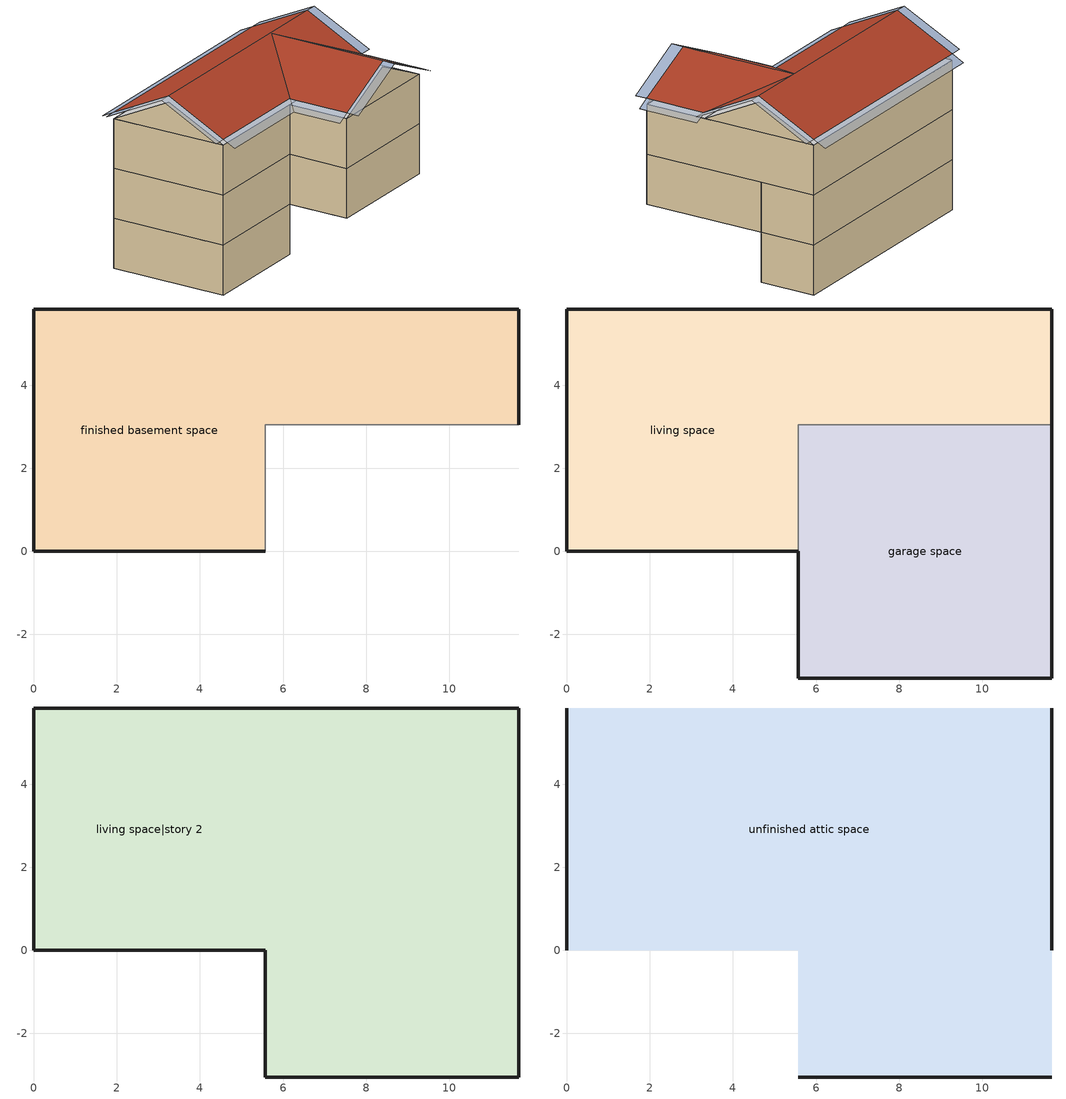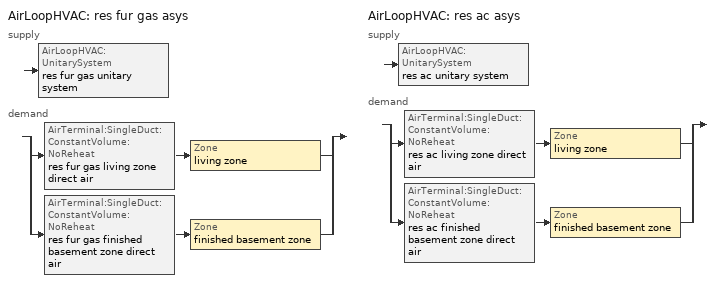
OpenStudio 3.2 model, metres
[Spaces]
finished basement space
 floor foundation: 0,0 0,5.84 11.67,5.84 11.67,3.05 5.58,3.05 5.58,0 z-2.44
 wall foundation: 11.67,3.05 11.67,5.84 0,5.84 0,0 5.58,0 z-2.44:0
 wall adiabatic: 5.58,0 5.58,3.05 11.67,3.05 z-2.44:0
garage space
 floor foundation: 5.58,-3.05 5.58,3.05 11.67,3.05 11.67,-3.05 z0
 wall outside: 5.58,0 5.58,-3.05 11.67,-3.05 11.67,3.05 z0:2.44
 wall to living space: 11.67,3.05 5.58,3.05 5.58,0 z0:2.44
living space
 floor to finished basement space: 0,0 0,5.84 11.67,5.84 11.67,3.05 5.58,3.05 5.58,0 z0
 wall outside: 11.67,3.05 11.67,5.84 0,5.84 0,0 5.58,0 z0:2.44
living space|story 2
 floor to garage space: 11.67,3.05 11.67,-3.05 5.58,-3.05 5.58,3.05 z2.44
 floor to living space: 11.67,5.84 11.67,3.05 5.58,3.05 5.58,0 0,0 0,5.84 z2.44
 wall outside: 0,5.84 0,0 5.58,0 5.58,-3.05 11.67,-3.05 11.67,5.84 0,5.84 z2.44:4.88
unfinished attic space
 floor to living space|story 2: 11.67,5.84 11.67,0 0,0 0,5.84 z4.88; 5.58,-3.05 5.58,0 11.67,0 11.67,-3.05 z4.88
 wall outside: 0,2.92,6.34 0,5.84,4.88 0,0,4.88; 11.67,2.92,6.34 11.67,0,4.88 11.67,5.84,4.88; 5.58,-3.05,4.88 11.67,-3.05,4.88 8.62,-3.05,6.33
 roof outside: 0,2.92,6.64 11.67,2.92,6.64 11.67,5.84,5.18 0,5.84,5.18; 5.58,0,5.17 5.58,-3.05,5.17 8.62,-3.05,6.62 8.62,2.9,6.62; 11.67,0,5.17 8.62,2.9,6.62 8.62,-3.05,6.62 11.67,-3.05,5.17; 0,2.92,6.64 0,0,5.18 5.58,0,5.18 8.62,2.9,6.63 11.67,0,5.18 11.67,2.92,6.64
shading: -0.61,2.92,6.64 -0.61,0,5.18 0,0,5.18 0,2.92,6.64; 0,-0.61,4.88 5.58,-0.61,4.88 5.58,0,5.18 0,0,5.18; 12.28,0,5.18 12.28,2.92,6.64 11.67,2.92,6.64 11.67,0,5.18; 4.97,0,4.88 4.97,-3.05,4.88 5.58,-3.05,5.17 5.58,0,5.17; 5.58,-3.66,5.17 8.62,-3.66,6.62 8.62,-3.05,6.62 5.58,-3.05,5.17; 12.28,-3.05,4.88 12.28,0,4.88 11.67,0,5.17 11.67,-3.05,5.17; 8.62,-3.66,6.62 11.67,-3.66,5.17 11.67,-3.05,5.17 8.62,-3.05,6.62; -0.61,5.84,5.18 -0.61,2.92,6.64 0,2.92,6.64 0,5.84,5.18; 12.28,2.92,6.64 12.28,5.84,5.18 11.67,5.84,5.18 11.67,2.92,6.64; 11.67,6.45,4.88 0,6.45,4.88 0,5.84,5.18 11.67,5.84,5.18
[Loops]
AirLoopHVAC 'res fur gas asys'
 supply: AirLoopHVAC:UnitarySystem 'res fur gas unitary system'
 demand: split
  | AirTerminal:SingleDuct:ConstantVolume:NoReheat 'res fur gas living zone direct air' > Zone 'living zone'
  | AirTerminal:SingleDuct:ConstantVolume:NoReheat 'res fur gas finished basement zone direct air' > Zone 'finished basement zone'
AirLoopHVAC 'res ac asys'
 supply: AirLoopHVAC:UnitarySystem 'res ac unitary system'
 demand: split
  | AirTerminal:SingleDuct:ConstantVolume:NoReheat 'res ac living zone direct air' > Zone 'living zone'
  | AirTerminal:SingleDuct:ConstantVolume:NoReheat 'res ac finished basement zone direct air' > Zone 'finished basement zone'
[Site]
Denver Intl Ap_CO_USA: Latitude {deg}=39.83; Longitude {deg}=-104.65; Time Zone {hr}=-7; Elevation {m}=1650
[ClimateZones]
Climate Zone Institution Name 1=Building America; Climate Zone Document Year 1=0; Climate Zone Value 1=Cold
[Site:WaterMainsTemperature]
Calculation Method=Correlation; Annual Average Outdoor Air Temperature {C}=10.8753; Maximum Difference In Monthly Average Outdoor Air Temperatures {deltaC}=23.1524
[Site:GroundTemperature:Deep]
10.8753, 10.8753, 10.8753, 10.8753, 10.8753, 10.8753, 10.8753, 10.8753, 10.8753, 10.8753, 10.8753, 10.8753
[Building]
Building 1: North Axis {deg}=0; Standards Number of Stories=3; Standards Number of Above Ground Stories=2; Standards Building Type=singlefamilydetached; Standards Number of Living Units=1
[ThermalZone] Use Ideal Air Loads=No
Name | Thermostat
living zone | living zone temperature setpoint
garage zone; unfinished attic zone
finished basement zone | finished basement zone temperature setpoint
[Sizing:Zone] Zone Cooling Design Supply Air Temperature Input Method=SupplyAirTemperature; Zone Cooling Design Supply Air Temperature {C}=14; Zone Cooling Design Supply Air Temperature Difference {deltaC}=11.11; Zone Heating Design Supply Air Temperature Input Method=SupplyAirTemperature; Zone Heating Design Supply Air Temperature {C}=40; Zone Heating Design Supply Air Temperature Difference {deltaC}=11.11; Zone Cooling Design Supply Air Humidity Ratio {kg-H2O/kg-air}=0.0085; Zone Heating Design Supply Air Humidity Ratio {kg-H2O/kg-air}=0.008; Cooling Design Air Flow Method=DesignDay; Heating Design Air Flow Method=DesignDay; Account for Dedicated Outdoor Air System=No; Dedicated Outdoor Air System Control Strategy=NeutralSupplyAir; Dedicated Outdoor Air Low Setpoint Temperature for Design {C}=autosize; Dedicated Outdoor Air High Setpoint Temperature for Design {C}=autosize
living zone; garage zone; unfinished attic zone; finished basement zone
[Zone equipment]
living zone: res fur gas living zone direct air, res ac living zone direct air
finished basement zone: res fur gas finished basement zone direct air, res ac finished basement zone direct air
[Space]
Name | Space Type | Thermal Zone | Building Unit
garage space | Space Type 1 | garage zone
living space; living space|story 2 | Space Type 2 | living zone | unit 1
unfinished attic space | Space Type 3 | unfinished attic zone
finished basement space | Space Type 4 | finished basement zone | unit 1
[SpaceType]
Name | Standards Space Type
Space Type 1 | garage
Space Type 2 | living
Space Type 3 | unfinished attic
Space Type 4 | finished basement
[BuildingUnit]
unit 1: Building Unit Type=Residential
[External:File]
8760.csv: File=8760.csv
[People:Definition] Number of People Calculation Method=People; Fraction Radiant=0.319734; Sensible Heat Fraction=0.573; Carbon Dioxide Generation Rate {m3/s-W}=0; Enable ASHRAE 55 Comfort Warnings=No; Mean Radiant Temperature Calculation Type=ZoneAveraged
Name | Number of People {people}
res occupants|living space; res occupants|finished basement space | 0.704
res occupants|living space|story 2 | 1.232
[People] Number of People Schedule=occupants; Activity Level Schedule=res occupants activity schedule; Multiplier=1
Name | People Definition | Space or SpaceType
res occupants|living space | res occupants|living space | living space
res occupants|living space|story 2 | res occupants|living space|story 2 | living space|story 2
res occupants|finished basement space | res occupants|finished basement space | finished basement space
[Coil:Heating:Gas]
res fur gas heating coil: Availability Schedule=Always On Discrete; Gas Burner Efficiency=0.78; Nominal Capacity {W}=AutoSize; Parasitic Electric Load {W}=76; Parasitic Gas Load {W}=0; Fuel Type=NaturalGas
[Fan:OnOff] Availability Schedule=Always On Discrete; Fan Total Efficiency=0.75; Maximum Flow Rate {m3/s}=autosize; Motor Efficiency=1; Motor In Airstream Fraction=1
Name | Pressure Rise {Pa} | Fan Power Ratio Function of Speed Ratio Curve | Fan Efficiency Ratio Function of Speed Ratio Curve
res fur gas htg supply fan | 794.58 | Fan On Off Power Curve | Fan On Off Efficiency Curve
res ac clg supply fan | 476.748 | res ac fan power curve | res ac fan eff curve
[AirLoopHVAC:UnitarySystem] Control Type=Load; Controlling Zone or Thermostat Location=living zone; Dehumidification Control Type=None; Availability Schedule=Always On Discrete; Fan Placement=BlowThrough; Supply Air Fan Operating Mode Schedule=Always Off Discrete; DX Heating Coil Sizing Ratio=1; Use DOAS DX Cooling Coil=No; DOAS DX Cooling Coil Leaving Minimum Air Temperature {C}=2; Latent Load Control=SensibleOnlyLoadControl; Supply Air Flow Rate When No Cooling or Heating is Required {m3/s}=0; Maximum Supply Air Temperature {C}=48.8889; Maximum Outdoor Dry-Bulb Temperature for Supplemental Heater Operation {C}=21; Maximum Cycling Rate {cycles/hr}=2.5; Heat Pump Time Constant {s}=60; Fraction of On-Cycle Power Use=0.01; Heat Pump Fan Delay Time {s}=60; Ancilliary On-Cycle Electric Power {W}=0; Ancilliary Off-Cycle Electric Power {W}=0
Name | Supply Fan | Heating Coil | Supply Air Flow Rate During Cooling Operation {m3/s} | Supply Air Flow Rate During Heating Operation {m3/s} | Cooling Coil | Design Specification Multispeed Object
res fur gas unitary system | res fur gas htg supply fan | res fur gas heating coil | 0 | Autosize
res ac unitary system | res ac clg supply fan |  | Autosize | 0 | res ac cooling coil | Unitary System Performance Multispeed 1
[AirLoopHVAC] Availability Schedule=Always On Discrete; Design Supply Air Flow Rate {m3/s}=autosize; Design Return Air Flow Fraction of Supply Air Flow=1
res fur gas asys; res ac asys
[Sizing:System] Type of Load to Size On=Sensible; Design Outdoor Air Flow Rate {m3/s}=Autosize; Central Heating Maximum System Air Flow Ratio=0.3; Preheat Design Temperature {C}=7; Preheat Design Humidity Ratio {kg-H2O/kg-Air}=0.008; Precool Design Temperature {C}=12.8; Precool Design Humidity Ratio {kg-H2O/kg-Air}=0.008; Central Cooling Design Supply Air Temperature {C}=12.8; Central Heating Design Supply Air Temperature {C}=16.7; Sizing Option=NonCoincident; 100% Outdoor Air in Cooling=Yes; 100% Outdoor Air in Heating=Yes; Central Cooling Design Supply Air Humidity Ratio {kg-H2O/kg-Air}=0.0085; Central Heating Design Supply Air Humidity Ratio {kg-H2O/kg-Air}=0.008; Cooling Design Air Flow Method=DesignDay; Cooling Design Air Flow Rate {m3/s}=0; Heating Design Air Flow Method=DesignDay; Heating Design Air Flow Rate {m3/s}=0; System Outdoor Air Method=ZoneSum; Zone Maximum Outdoor Air Fraction=1; Cooling Supply Air Flow Rate Per Floor Area {m3/s-m2}=0.00996765; Cooling Fraction of Autosized Cooling Supply Air Flow Rate=1; Cooling Supply Air Flow Rate Per Unit Cooling Capacity {m3/s-W}=3.94755e-05; Heating Supply Air Flow Rate Per Floor Area {m3/s-m2}=0.00996765; Heating Fraction of Autosized Heating Supply Air Flow Rate=1; Heating Fraction of Autosized Cooling Supply Air Flow Rate=1; Heating Supply Air Flow Rate Per Unit Heating Capacity {m3/s-W}=3.15882e-05; Cooling Design Capacity Method=CoolingDesignCapacity; Cooling Design Capacity {W}=autosize; Cooling Design Capacity Per Floor Area {W/m2}=234.7; Fraction of Autosized Cooling Design Capacity=1; Heating Design Capacity Method=HeatingDesignCapacity; Heating Design Capacity {W}=autosize; Heating Design Capacity Per Floor Area {W/m2}=157; Fraction of Autosized Heating Design Capacity=1; Central Cooling Capacity Control Method=OnOff
res fur gas asys; res ac asys
[AirTerminal:SingleDuct:ConstantVolume:NoReheat] Availability Schedule=Always On Discrete; Maximum Air Flow Rate {m3/s}=AutoSize
res fur gas living zone direct air; res fur gas finished basement zone direct air; res ac living zone direct air; res ac finished basement zone direct air
[Coil:Cooling:DX:MultiSpeed:StageData] Gross Rated Total Cooling Capacity {W}=autosize; Rated Air Flow Rate {m3/s}=autosize; Rated Evaporator Fan Power Per Volume Flow Rate {W/(m3/s)}=773.3; Nominal Time for Condensate Removal to Begin {s}=1000; Ratio of Initial Moisture Evaporation Rate and Steady State Latent Capacity=1.5; Maximum Cycling Rate {cycles/hr}=3; Latent Capacity Time Constant {s}=45; Rated Waste Heat Fraction of Power Input=0.2; Waste Heat Function of Temperature Curve=ConstantBiquadratic; Evaporative Condenser Effectiveness=0.9; Evaporative Condenser Air Flow Rate {m3/s}=autosize; Rated Evaporative Condenser Pump Power Consumption {W}=autosize
Name | Gross Rated Sensible Heat Ratio | Gross Rated Cooling COP {W/W} | Total Cooling Capacity Function of Temperature Curve | Total Cooling Capacity Function of Flow Fraction Curve | Energy Input Ratio Function of Temperature Curve | Energy Input Ratio Function of Flow Fraction Curve | Part Load Fraction Correlation Curve
Coil Cooling DX Multi Speed Stage Data 1 | 0.714817 | 4.29544 | Cool-Cap-fT1 | Cool-Cap-fFF1 | Cool-EIR-fT1 | Cool-EIR-fFF1 | Cool-PLF-fPLR1
Coil Cooling DX Multi Speed Stage Data 2 | 0.733765 | 3.92357 | Cool-Cap-fT2 | Cool-Cap-fFF2 | Cool-EIR-fT2 | Cool-EIR-fFF2 | Cool-PLF-fPLR2
[Coil:Cooling:DX:MultiSpeed]
res ac cooling coil: Condenser Type=AirCooled; Minimum Outdoor Dry-Bulb Temperature for Compressor Operation {C}=-25; Apply Part Load Fraction to Speeds Greater than 1=No; Apply Latent Degradation to Speeds Greater than 1=No; Crankcase Heater Capacity {W}=0; Maximum Outdoor Dry-Bulb Temperature for Crankcase Heater Operation {C}=12.7778; Basin Heater Capacity {W/K}=0; Basin Heater Setpoint Temperature {C}=2; Fuel Type=Electricity; Stage 1=Coil Cooling DX Multi Speed Stage Data 1; Stage 2=Coil Cooling DX Multi Speed Stage Data 2
[UnitarySystemPerformance:Multispeed]
Unitary System Performance Multispeed 1: Single Mode Operation=No; Heating Speed Supply Air Flow Ratio 1=autosize; Cooling Speed Supply Air Flow Ratio 1=0.86; Heating Speed Supply Air Flow Ratio 2=autosize; Cooling Speed Supply Air Flow Ratio 2=1
[ThermostatSetpoint:DualSetpoint] Heating Setpoint Temperature Schedule=res heating setpoint; Cooling Setpoint Temperature Schedule=res cooling setpoint
finished basement zone temperature setpoint; living zone temperature setpoint
[Schedule:File]
occupants: External File=8760.csv; Column Number=1; Rows to Skip at Top=1; Number of Hours of Data=8760; Minutes per Item=60
[Schedule:Constant]
Name | Value
res occupants activity schedule | 112.539
Always On Discrete | 1
Always Off Discrete | 0
[Curve:Exponent]
Name | Coefficient1 Constant | Coefficient2 Constant | Coefficient3 Constant | Minimum Value of x | Maximum Value of x
Fan On Off Power Curve | 1 | 0 | 0 | 0 | 1
res ac fan power curve | 0 | 1 | 3 | -100 | 100
[Curve:Cubic] Coefficient3 x**2=0; Coefficient4 x**3=0; Minimum Value of x=0; Maximum Value of x=1
Name | Coefficient1 Constant | Coefficient2 x | Minimum Curve Output | Maximum Curve Output
Fan On Off Efficiency Curve | 1 | 0
res ac fan eff curve | 0 | 1 | 0.01 | 1
[Curve:Biquadratic]
Name | Coefficient1 Constant | Coefficient2 x | Coefficient3 x**2 | Coefficient4 y | Coefficient5 y**2 | Coefficient6 x*y | Minimum Value of x | Maximum Value of x | Minimum Value of y | Maximum Value of y
ConstantBiquadratic | 1 | 0 | 0 | 0 | 0 | 0 | -100 | 100 | -100 | 100
Cool-Cap-fT1 | 1.66458 | -0.0803906 | 0.00330253 | 0.00123875 | -3.08772e-05 | -0.000523772 | 13.88 | 23.88 | 18.33 | 51.66
Cool-EIR-fT1 | -0.427376 | 0.141906 | -0.00412373 | -0.0140625 | 0.000831099 | -0.000432666 | 13.88 | 23.88 | 18.33 | 51.66
Cool-Cap-fT2 | 1.36788 | -0.0625665 | 0.00279689 | 0.00504097 | -6.804e-05 | -0.000454203 | 13.88 | 23.88 | 18.33 | 51.66
Cool-EIR-fT2 | 0.0423235 | 0.07892 | -0.00237605 | -0.00303591 | 0.000534921 | -0.000323028 | 13.88 | 23.88 | 18.33 | 51.66
[Curve:Quadratic] Minimum Value of x=0
Name | Coefficient1 Constant | Coefficient2 x | Coefficient3 x**2 | Maximum Value of x | Minimum Curve Output | Maximum Curve Output
Cool-PLF-fPLR1; Cool-PLF-fPLR2 | 0.89 | 0.11 | 0 | 1 | 0.7 | 1
Cool-Cap-fFF1 | 0.65673 | 0.516471 | -0.172887 | 2 | 0 | 2
Cool-EIR-fFF1 | 1.56295 | -0.79186 | 0.230031 | 2 | 0 | 2
Cool-Cap-fFF2 | 0.690335 | 0.464384 | -0.154508 | 2 | 0 | 2
Cool-EIR-fFF2 | 1.31565 | -0.482467 | 0.166239 | 2 | 0 | 2
[Schedule:Ruleset]
Name | Default Day Schedule | Summer Design Day Schedule | Winter Design Day Schedule
res heating setpoint | Schedule Day 5 | res heating setpoint summer design | res heating setpoint winter design
res cooling setpoint | Schedule Day 6 | res cooling setpoint summer design | res cooling setpoint winter design
[Schedule:Day]
Schedule Day 5; Schedule Day 6: 24, 0, 0
res heating setpoint allday1; res heating setpoint allday2; res heating setpoint allday3; res heating setpoint allday4; res heating setpoint allday5; res heating setpoint allday6; res heating setpoint allday7; res heating setpoint allday8; res heating setpoint allday9; res heating setpoint allday10; res heating setpoint allday11; res heating setpoint allday12: 24, 0, 21.6667
res heating setpoint winter design; res cooling setpoint winter design: 24, 0, 21.1111
res heating setpoint summer design; res cooling setpoint summer design: 24, 0, 23.8889
res cooling setpoint allday1; res cooling setpoint allday2; res cooling setpoint allday3; res cooling setpoint allday4; res cooling setpoint allday5; res cooling setpoint allday6; res cooling setpoint allday7; res cooling setpoint allday8; res cooling setpoint allday9; res cooling setpoint allday10; res cooling setpoint allday11; res cooling setpoint allday12: 24, 0, 24.4444
[Schedule:Rule] Apply Sunday=Yes; Apply Monday=Yes; Apply Tuesday=Yes; Apply Wednesday=Yes; Apply Thursday=Yes; Apply Friday=Yes; Apply Saturday=Yes; Date Specification Type=DateRange; Start Day=1
Name | Schedule Ruleset | Rule Order | Day Schedule | Start Month | End Month | End Day
res heating setpoint allday rule1 | res heating setpoint | 11 | res heating setpoint allday1 | 1 | 1 | 31
res heating setpoint allday rule2 | res heating setpoint | 10 | res heating setpoint allday2 | 2 | 2 | 28
res heating setpoint allday rule3 | res heating setpoint | 9 | res heating setpoint allday3 | 3 | 3 | 31
res heating setpoint allday rule4 | res heating setpoint | 8 | res heating setpoint allday4 | 4 | 4 | 30
res heating setpoint allday rule5 | res heating setpoint | 7 | res heating setpoint allday5 | 5 | 5 | 31
res heating setpoint allday rule6 | res heating setpoint | 6 | res heating setpoint allday6 | 6 | 6 | 30
res heating setpoint allday rule7 | res heating setpoint | 5 | res heating setpoint allday7 | 7 | 7 | 31
res heating setpoint allday rule8 | res heating setpoint | 4 | res heating setpoint allday8 | 8 | 8 | 31
res heating setpoint allday rule9 | res heating setpoint | 3 | res heating setpoint allday9 | 9 | 9 | 30
res heating setpoint allday rule10 | res heating setpoint | 2 | res heating setpoint allday10 | 10 | 10 | 31
res heating setpoint allday rule11 | res heating setpoint | 1 | res heating setpoint allday11 | 11 | 11 | 30
res heating setpoint allday rule12 | res heating setpoint | 0 | res heating setpoint allday12 | 12 | 12 | 31
res cooling setpoint allday rule1 | res cooling setpoint | 11 | res cooling setpoint allday1 | 1 | 1 | 31
res cooling setpoint allday rule2 | res cooling setpoint | 10 | res cooling setpoint allday2 | 2 | 2 | 28
res cooling setpoint allday rule3 | res cooling setpoint | 9 | res cooling setpoint allday3 | 3 | 3 | 31
res cooling setpoint allday rule4 | res cooling setpoint | 8 | res cooling setpoint allday4 | 4 | 4 | 30
res cooling setpoint allday rule5 | res cooling setpoint | 7 | res cooling setpoint allday5 | 5 | 5 | 31
res cooling setpoint allday rule6 | res cooling setpoint | 6 | res cooling setpoint allday6 | 6 | 6 | 30
res cooling setpoint allday rule7 | res cooling setpoint | 5 | res cooling setpoint allday7 | 7 | 7 | 31
res cooling setpoint allday rule8 | res cooling setpoint | 4 | res cooling setpoint allday8 | 8 | 8 | 31
res cooling setpoint allday rule9 | res cooling setpoint | 3 | res cooling setpoint allday9 | 9 | 9 | 30
res cooling setpoint allday rule10 | res cooling setpoint | 2 | res cooling setpoint allday10 | 10 | 10 | 31
res cooling setpoint allday rule11 | res cooling setpoint | 1 | res cooling setpoint allday11 | 11 | 11 | 30
res cooling setpoint allday rule12 | res cooling setpoint | 0 | res cooling setpoint allday12 | 12 | 12 | 31
